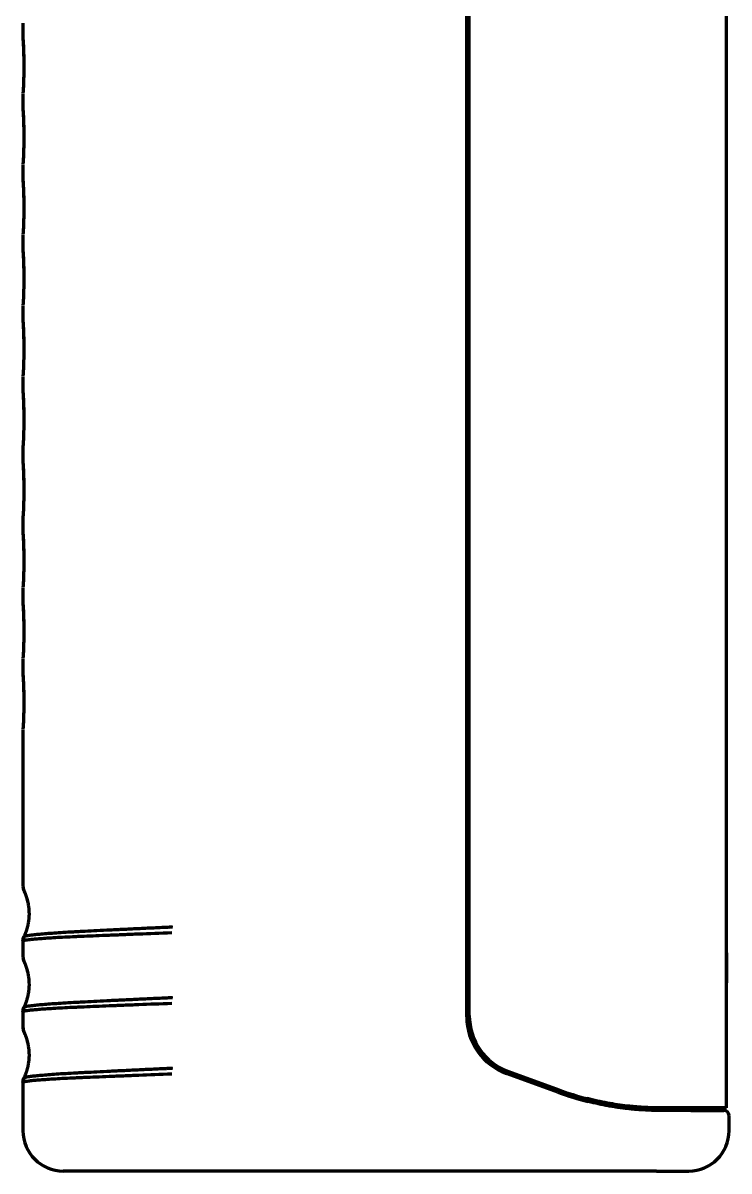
# Model space of a CAD drawing. Header units: inches. Extents: x -2405 to 7588, y 441 to 5654.
# Drawn here: x 5196.3 to 5231.3, y 3122.4 to 3179.3 of the extents above; entities that cross this region are included whole.
import ezdxf

# ---------------------------------------------------------------- set-up
doc = ezdxf.new("R2010")
doc.units = ezdxf.units.IN

msp = doc.modelspace()

# ---------------------------------------------------------------- linework, layer by layer
at = {"linetype": 'Continuous', "lineweight": 70}
for p, q in [((5218.307, 3130.026), (5218.307, 3304.704)), ((5218.354, 3130.088), (5218.354, 3304.643)), ((5218.432, 3130.088), (5218.432, 3304.643)), ((5231.182, 3125.503), (5231.182, 3189.128)), ((5196.307, 3179.263), (5196.307, 3178.493)), ((5196.307, 3175.763), (5196.307, 3174.993)), ((5196.309, 3175.81), (5196.308, 3175.791)), ((5196.307, 3172.263), (5196.307, 3171.493)), ((5196.309, 3172.31), (5196.308, 3172.291)), ((5196.308, 3171.46), (5196.319, 3171.289)), ((5196.326, 3171.144), (5196.331, 3171.013)), ((5196.307, 3168.763), (5196.307, 3167.993)), ((5196.309, 3168.81), (5196.308, 3168.791)), ((5196.309, 3165.31), (5196.308, 3165.291)), ((5196.307, 3165.263), (5196.307, 3164.493)), ((5196.307, 3161.763), (5196.307, 3160.993)), ((5196.309, 3161.81), (5196.308, 3161.791)), ((5196.307, 3158.263), (5196.307, 3157.493)), ((5196.309, 3158.31), (5196.308, 3158.291)), ((5196.307, 3154.763), (5196.307, 3153.993)), ((5196.309, 3154.81), (5196.308, 3154.791)), ((5196.307, 3151.263), (5196.307, 3150.493)), ((5196.309, 3151.31), (5196.308, 3151.291)), ((5196.307, 3147.763), (5196.307, 3146.993)), ((5196.309, 3147.81), (5196.308, 3147.791)), ((5196.308, 3146.96), (5196.319, 3146.789)), ((5196.326, 3146.644), (5196.331, 3146.513)), ((5196.307, 3144.263), (5196.307, 3136.484)), ((5196.309, 3144.31), (5196.308, 3144.291)), ((5196.307, 3133.772), (5196.307, 3132.984)), ((5231.181, 3133.184), (5231.181, 3131.703)), ((5231.182, 3131.703), (5231.182, 3133.184)), ((5231.181, 3131.703), (5231.182, 3131.703)), ((5196.307, 3130.272), (5196.307, 3129.484)), ((5222.822, 3126.283), (5220.281, 3127.207)), ((5220.377, 3127.306), (5222.865, 3126.4)), ((5196.307, 3126.772), (5196.307, 3124.378)), ((5227.952, 3125.503), (5227.247, 3125.503)), ((5229.529, 3125.503), (5227.952, 3125.503)), ((5231.182, 3125.503), (5229.529, 3125.503)), ((5229.407, 3125.378), (5227.952, 3125.378)), ((5229.407, 3125.378), (5231.057, 3125.378)), ((5231.307, 3124.378), (5231.307, 3125.128)), ((5215.338, 3122.378), (5198.307, 3122.378)), ((5216.284, 3122.378), (5215.338, 3122.378)), ((5224.125, 3122.378), (5216.284, 3122.378)), ((5227.704, 3122.378), (5224.125, 3122.378)), ((5227.704, 3122.378), (5229.307, 3122.378))]:
    msp.add_line(p, q, dxfattribs=at)
for centre, radius, start, end in [((5196.807, 3136.484), 0.5, 180.0006, 191.4961), ((5196.807, 3136.484), 0.5, 191.4961, 204.7126), ((5196.807, 3133.772), 0.5, 168.5023, 180.0077), ((5196.807, 3133.772), 0.5, 155.278, 168.5023), ((5196.807, 3132.984), 0.5, 180.0006, 191.4961), ((5196.807, 3132.984), 0.5, 191.4961, 204.7126), ((5196.807, 3130.272), 0.5, 168.5023, 180.0077), ((5196.807, 3130.272), 0.5, 155.278, 168.5023), ((5196.807, 3129.484), 0.5, 180.0005, 191.4945), ((5221.307, 3130.026), 3, 180, 250), ((5196.807, 3129.484), 0.5, 191.4945, 204.7125), ((5196.807, 3126.772), 0.5, 168.5022, 180.0077), ((5196.807, 3126.772), 0.5, 155.278, 168.5022), ((5230.307, 3125.628), 0.25, 210.0009, 270), ((5231.057, 3125.128), 0.25, 0, 90), ((5198.307, 3124.378), 2, 180, 270), ((5229.307, 3124.378), 2, 270, 0)]:
    msp.add_arc(centre, radius, start, end, dxfattribs=at)
for centre, major_axis, ratio, start_param, end_param in [((5221.305, 3130.088), (0, -2.96), 0.996917, 4.712389, 5.935111), ((5221.383, 3130.088), (0, -2.96), 0.996917, 4.712389, 5.935111), ((5227.952, 3140.378), (-15, 0), 1, 1.22173, 1.326437), ((5227.953, 3140.468), (0, 14.965), 0.996917, 2.793557, 2.892332)]:
    msp.add_ellipse(centre, major_axis=major_axis, ratio=ratio, start_param=start_param, end_param=end_param, dxfattribs=at)
for points, knots in [([(5196.308, 3178.492), (5196.307, 3178.489), (5196.307, 3178.481), (5196.308, 3178.471), (5196.308, 3178.465), (5196.308, 3178.464), (5196.308, 3178.463), (5196.308, 3178.462), (5196.308, 3178.461), (5196.309, 3178.457), (5196.312, 3178.406), (5196.324, 3178.189), (5196.341, 3177.803), (5196.347, 3177.492), (5196.349, 3177.31)], [0, 0, 0, 0, 0.005451, 0.013653, 0.014988, 0.015852, 0.016811, 0.018403, 0.022098, 0.036368, 0.226762, 0.47117, 0.720421, 1, 1, 1, 1]), ([(5196.308, 3178.46), (5196.308, 3178.46), (5196.308, 3178.46), (5196.309, 3178.446), (5196.315, 3178.344), (5196.326, 3178.175), (5196.331, 3178.03), (5196.331, 3178.013)], [0, 0, 0, 0, 0.009366, 0.125992, 0.509132, 0.941774, 1, 1, 1, 1]), ([(5196.331, 3178.013), (5196.336, 3177.906), (5196.345, 3177.653), (5196.349, 3177.345), (5196.35, 3177.177), (5196.35, 3177.177)], [0, 0, 0, 0, 0.452435, 0.999956, 1, 1, 1, 1]), ([(5196.349, 3177.31), (5196.35, 3177.12), (5196.349, 3176.768), (5196.335, 3176.293), (5196.318, 3175.951), (5196.312, 3175.841), (5196.309, 3175.81)], [0, 0, 0, 0, 0.268394, 0.530216, 0.758686, 1, 1, 1, 1]), ([(5196.308, 3174.992), (5196.307, 3174.989), (5196.307, 3174.981), (5196.308, 3174.971), (5196.308, 3174.965), (5196.308, 3174.964), (5196.308, 3174.963), (5196.308, 3174.962), (5196.308, 3174.961), (5196.309, 3174.957), (5196.312, 3174.906), (5196.324, 3174.689), (5196.341, 3174.303), (5196.347, 3173.992), (5196.349, 3173.81)], [0, 0, 0, 0, 0.005451, 0.013653, 0.014988, 0.015852, 0.016811, 0.018403, 0.022098, 0.036367, 0.226738, 0.471148, 0.720397, 1, 1, 1, 1]), ([(5196.308, 3174.96), (5196.308, 3174.96), (5196.308, 3174.96), (5196.309, 3174.946), (5196.315, 3174.844), (5196.326, 3174.675), (5196.331, 3174.53), (5196.331, 3174.513)], [0, 0, 0, 0, 0.009366, 0.125991, 0.50913, 0.94177, 1, 1, 1, 1]), ([(5196.331, 3174.513), (5196.336, 3174.406), (5196.345, 3174.153), (5196.349, 3173.845), (5196.35, 3173.677), (5196.35, 3173.677)], [0, 0, 0, 0, 0.452431, 0.999953, 1, 1, 1, 1]), ([(5196.349, 3173.81), (5196.35, 3173.62), (5196.349, 3173.268), (5196.335, 3172.793), (5196.318, 3172.451), (5196.312, 3172.341), (5196.309, 3172.31)], [0, 0, 0, 0, 0.268394, 0.530216, 0.758686, 1, 1, 1, 1]), ([(5196.308, 3171.492), (5196.307, 3171.489), (5196.307, 3171.481), (5196.308, 3171.471), (5196.308, 3171.465), (5196.308, 3171.464), (5196.308, 3171.463), (5196.308, 3171.462), (5196.308, 3171.461), (5196.309, 3171.457), (5196.312, 3171.406), (5196.324, 3171.189), (5196.341, 3170.803), (5196.347, 3170.492), (5196.349, 3170.31)], [0, 0, 0, 0, 0.005452, 0.013653, 0.014988, 0.015852, 0.016811, 0.018403, 0.022098, 0.036367, 0.226726, 0.471136, 0.720386, 1, 1, 1, 1]), ([(5196.331, 3171.013), (5196.336, 3170.906), (5196.345, 3170.653), (5196.349, 3170.345), (5196.35, 3170.177), (5196.35, 3170.177)], [0, 0, 0, 0, 0.452434, 0.999955, 1, 1, 1, 1]), ([(5196.349, 3170.31), (5196.35, 3170.12), (5196.349, 3169.768), (5196.335, 3169.293), (5196.318, 3168.951), (5196.312, 3168.841), (5196.309, 3168.81)], [0, 0, 0, 0, 0.268394, 0.530216, 0.758686, 1, 1, 1, 1]), ([(5196.308, 3167.992), (5196.307, 3167.989), (5196.307, 3167.981), (5196.308, 3167.971), (5196.308, 3167.965), (5196.308, 3167.964), (5196.308, 3167.963), (5196.308, 3167.962), (5196.308, 3167.961), (5196.309, 3167.957), (5196.312, 3167.906), (5196.324, 3167.689), (5196.341, 3167.303), (5196.347, 3166.992), (5196.349, 3166.81)], [0, 0, 0, 0, 0.005453, 0.013653, 0.014988, 0.015852, 0.016811, 0.018403, 0.022097, 0.036366, 0.226687, 0.471099, 0.720346, 1, 1, 1, 1]), ([(5196.308, 3167.96), (5196.308, 3167.96), (5196.308, 3167.96), (5196.309, 3167.946), (5196.315, 3167.844), (5196.326, 3167.675), (5196.331, 3167.53), (5196.331, 3167.513)], [0, 0, 0, 0, 0.009366, 0.125992, 0.509133, 0.941774, 1, 1, 1, 1]), ([(5196.331, 3167.513), (5196.336, 3167.406), (5196.345, 3167.153), (5196.349, 3166.845), (5196.35, 3166.677), (5196.35, 3166.677)], [0, 0, 0, 0, 0.452435, 0.999956, 1, 1, 1, 1]), ([(5196.349, 3166.81), (5196.35, 3166.62), (5196.349, 3166.268), (5196.335, 3165.793), (5196.318, 3165.451), (5196.312, 3165.341), (5196.309, 3165.31)], [0, 0, 0, 0, 0.268394, 0.530216, 0.758686, 1, 1, 1, 1]), ([(5196.308, 3164.492), (5196.307, 3164.489), (5196.307, 3164.481), (5196.308, 3164.471), (5196.308, 3164.465), (5196.308, 3164.464), (5196.308, 3164.463), (5196.308, 3164.462), (5196.308, 3164.461), (5196.309, 3164.457), (5196.312, 3164.406), (5196.324, 3164.189), (5196.341, 3163.803), (5196.347, 3163.492), (5196.349, 3163.31)], [0, 0, 0, 0, 0.005452, 0.013653, 0.014988, 0.015852, 0.016811, 0.018403, 0.022098, 0.036366, 0.226707, 0.471118, 0.720366, 1, 1, 1, 1]), ([(5196.308, 3164.46), (5196.308, 3164.46), (5196.308, 3164.46), (5196.309, 3164.446), (5196.315, 3164.344), (5196.326, 3164.175), (5196.331, 3164.03), (5196.331, 3164.013)], [0, 0, 0, 0, 0.009367, 0.125992, 0.509134, 0.941776, 1, 1, 1, 1]), ([(5196.331, 3164.013), (5196.336, 3163.906), (5196.345, 3163.653), (5196.349, 3163.345), (5196.35, 3163.177), (5196.35, 3163.177)], [0, 0, 0, 0, 0.452438, 0.999958, 1, 1, 1, 1]), ([(5196.349, 3163.31), (5196.35, 3163.12), (5196.349, 3162.768), (5196.335, 3162.293), (5196.318, 3161.951), (5196.312, 3161.841), (5196.309, 3161.81)], [0, 0, 0, 0, 0.268394, 0.530216, 0.758686, 1, 1, 1, 1]), ([(5196.308, 3160.992), (5196.307, 3160.989), (5196.307, 3160.981), (5196.308, 3160.971), (5196.308, 3160.965), (5196.308, 3160.964), (5196.308, 3160.963), (5196.308, 3160.962), (5196.308, 3160.961), (5196.309, 3160.957), (5196.312, 3160.906), (5196.324, 3160.689), (5196.341, 3160.303), (5196.347, 3159.992), (5196.349, 3159.81)], [0, 0, 0, 0, 0.005452, 0.013653, 0.014988, 0.015852, 0.016811, 0.018403, 0.022098, 0.036367, 0.22672, 0.47113, 0.720379, 1, 1, 1, 1]), ([(5196.308, 3160.96), (5196.308, 3160.96), (5196.308, 3160.96), (5196.309, 3160.946), (5196.315, 3160.844), (5196.326, 3160.675), (5196.331, 3160.53), (5196.331, 3160.513)], [0, 0, 0, 0, 0.009366, 0.125992, 0.509133, 0.941774, 1, 1, 1, 1]), ([(5196.331, 3160.513), (5196.336, 3160.406), (5196.345, 3160.153), (5196.349, 3159.845), (5196.35, 3159.677), (5196.35, 3159.677)], [0, 0, 0, 0, 0.452436, 0.999956, 1, 1, 1, 1]), ([(5196.349, 3159.81), (5196.35, 3159.62), (5196.349, 3159.268), (5196.335, 3158.793), (5196.318, 3158.451), (5196.312, 3158.341), (5196.309, 3158.31)], [0, 0, 0, 0, 0.268394, 0.530216, 0.758686, 1, 1, 1, 1]), ([(5196.308, 3157.492), (5196.307, 3157.489), (5196.307, 3157.481), (5196.308, 3157.471), (5196.308, 3157.465), (5196.308, 3157.464), (5196.308, 3157.463), (5196.308, 3157.462), (5196.308, 3157.461), (5196.309, 3157.457), (5196.312, 3157.406), (5196.324, 3157.189), (5196.341, 3156.803), (5196.347, 3156.492), (5196.349, 3156.31)], [0, 0, 0, 0, 0.005451, 0.013653, 0.014988, 0.015852, 0.016811, 0.018403, 0.022098, 0.036368, 0.226762, 0.471171, 0.720422, 1, 1, 1, 1]), ([(5196.308, 3157.46), (5196.308, 3157.46), (5196.308, 3157.46), (5196.309, 3157.446), (5196.315, 3157.344), (5196.326, 3157.175), (5196.331, 3157.03), (5196.331, 3157.013)], [0, 0, 0, 0, 0.009366, 0.125992, 0.509132, 0.941773, 1, 1, 1, 1]), ([(5196.331, 3157.013), (5196.336, 3156.906), (5196.345, 3156.653), (5196.349, 3156.345), (5196.35, 3156.177), (5196.35, 3156.177)], [0, 0, 0, 0, 0.452434, 0.999955, 1, 1, 1, 1]), ([(5196.349, 3156.31), (5196.35, 3156.12), (5196.349, 3155.768), (5196.335, 3155.293), (5196.318, 3154.951), (5196.312, 3154.841), (5196.309, 3154.81)], [0, 0, 0, 0, 0.268394, 0.530216, 0.758686, 1, 1, 1, 1]), ([(5196.308, 3153.992), (5196.307, 3153.989), (5196.307, 3153.981), (5196.308, 3153.971), (5196.308, 3153.965), (5196.308, 3153.964), (5196.308, 3153.963), (5196.308, 3153.962), (5196.308, 3153.961), (5196.309, 3153.957), (5196.312, 3153.906), (5196.324, 3153.689), (5196.341, 3153.303), (5196.347, 3152.992), (5196.349, 3152.81)], [0, 0, 0, 0, 0.005453, 0.013653, 0.014988, 0.015852, 0.016811, 0.018403, 0.022097, 0.036365, 0.226672, 0.471084, 0.720331, 1, 1, 1, 1]), ([(5196.308, 3153.96), (5196.308, 3153.96), (5196.308, 3153.96), (5196.309, 3153.946), (5196.315, 3153.844), (5196.326, 3153.675), (5196.331, 3153.53), (5196.331, 3153.513)], [0, 0, 0, 0, 0.009367, 0.125992, 0.509133, 0.941776, 1, 1, 1, 1]), ([(5196.331, 3153.513), (5196.336, 3153.406), (5196.345, 3153.153), (5196.349, 3152.845), (5196.35, 3152.677), (5196.35, 3152.677)], [0, 0, 0, 0, 0.452437, 0.999957, 1, 1, 1, 1]), ([(5196.349, 3152.81), (5196.35, 3152.62), (5196.349, 3152.268), (5196.335, 3151.793), (5196.318, 3151.451), (5196.312, 3151.341), (5196.309, 3151.31)], [0, 0, 0, 0, 0.268394, 0.530216, 0.758686, 1, 1, 1, 1]), ([(5196.308, 3150.492), (5196.307, 3150.489), (5196.307, 3150.481), (5196.308, 3150.471), (5196.308, 3150.465), (5196.308, 3150.464), (5196.308, 3150.463), (5196.308, 3150.462), (5196.308, 3150.461), (5196.309, 3150.457), (5196.312, 3150.406), (5196.324, 3150.189), (5196.341, 3149.803), (5196.347, 3149.492), (5196.349, 3149.31)], [0, 0, 0, 0, 0.005451, 0.013653, 0.014988, 0.015852, 0.016811, 0.018403, 0.022098, 0.036368, 0.226747, 0.471157, 0.720407, 1, 1, 1, 1]), ([(5196.308, 3150.46), (5196.308, 3150.46), (5196.308, 3150.46), (5196.309, 3150.446), (5196.315, 3150.344), (5196.326, 3150.175), (5196.331, 3150.03), (5196.331, 3150.013)], [0, 0, 0, 0, 0.009366, 0.125992, 0.509132, 0.941774, 1, 1, 1, 1]), ([(5196.331, 3150.013), (5196.336, 3149.906), (5196.345, 3149.653), (5196.349, 3149.345), (5196.35, 3149.177), (5196.35, 3149.177)], [0, 0, 0, 0, 0.452435, 0.999956, 1, 1, 1, 1]), ([(5196.349, 3149.31), (5196.35, 3149.12), (5196.349, 3148.768), (5196.335, 3148.293), (5196.318, 3147.951), (5196.312, 3147.841), (5196.309, 3147.81)], [0, 0, 0, 0, 0.268394, 0.530216, 0.758686, 1, 1, 1, 1]), ([(5196.308, 3146.992), (5196.307, 3146.989), (5196.307, 3146.981), (5196.308, 3146.971), (5196.308, 3146.965), (5196.308, 3146.964), (5196.308, 3146.963), (5196.308, 3146.962), (5196.308, 3146.961), (5196.309, 3146.957), (5196.312, 3146.906), (5196.324, 3146.689), (5196.341, 3146.303), (5196.347, 3145.992), (5196.349, 3145.81)], [0, 0, 0, 0, 0.005451, 0.013653, 0.014988, 0.015852, 0.016811, 0.018403, 0.022098, 0.036368, 0.226749, 0.471158, 0.720409, 1, 1, 1, 1]), ([(5196.331, 3146.513), (5196.336, 3146.406), (5196.345, 3146.153), (5196.349, 3145.845), (5196.35, 3145.677), (5196.35, 3145.677)], [0, 0, 0, 0, 0.452434, 0.999955, 1, 1, 1, 1]), ([(5196.349, 3145.81), (5196.35, 3145.62), (5196.349, 3145.268), (5196.335, 3144.793), (5196.318, 3144.451), (5196.312, 3144.341), (5196.309, 3144.31)], [0, 0, 0, 0, 0.268394, 0.530216, 0.758686, 1, 1, 1, 1]), ([(5196.307, 3136.484), (5196.307, 3136.448), (5196.311, 3136.412), (5196.327, 3136.342), (5196.338, 3136.308), (5196.353, 3136.275)], [0, 0, 0, 0, 0.5, 0.5, 1, 1, 1, 1]), ([(5196.307, 3136.483), (5196.307, 3136.448), (5196.311, 3136.412), (5196.327, 3136.342), (5196.338, 3136.307), (5196.353, 3136.275)], [0, 0, 0, 0, 0.5, 0.5, 1, 1, 1, 1]), ([(5196.353, 3136.275), (5196.357, 3136.267), (5196.364, 3136.252), (5196.374, 3136.229), (5196.383, 3136.207), (5196.393, 3136.184), (5196.402, 3136.162), (5196.411, 3136.141), (5196.419, 3136.119), (5196.427, 3136.098), (5196.435, 3136.077), (5196.443, 3136.056), (5196.45, 3136.036), (5196.457, 3136.015), (5196.464, 3135.996), (5196.47, 3135.976), (5196.476, 3135.957), (5196.482, 3135.938), (5196.488, 3135.919), (5196.494, 3135.901), (5196.499, 3135.883), (5196.504, 3135.865), (5196.509, 3135.848), (5196.514, 3135.831), (5196.518, 3135.814), (5196.522, 3135.797), (5196.526, 3135.781), (5196.53, 3135.765), (5196.534, 3135.75), (5196.537, 3135.735), (5196.541, 3135.72), (5196.544, 3135.706), (5196.547, 3135.692), (5196.55, 3135.678), (5196.557, 3135.645), (5196.567, 3135.593), (5196.576, 3135.533), (5196.583, 3135.487), (5196.587, 3135.453), (5196.591, 3135.419), (5196.595, 3135.383), (5196.598, 3135.347), (5196.601, 3135.31), (5196.603, 3135.273), (5196.605, 3135.236), (5196.606, 3135.2), (5196.607, 3135.164), (5196.607, 3135.14), (5196.607, 3135.129)], [0, 0, 0, 0, 0.021445, 0.042584, 0.063416, 0.083942, 0.10416, 0.124071, 0.143675, 0.16297, 0.181957, 0.200636, 0.219006, 0.237068, 0.25482, 0.272263, 0.289397, 0.306221, 0.322736, 0.338941, 0.354836, 0.370421, 0.385696, 0.400662, 0.415317, 0.429662, 0.443696, 0.457421, 0.470835, 0.48394, 0.496734, 0.509218, 0.521392, 0.533257, 0.544811, 0.607442, 0.66674, 0.696456, 0.725603, 0.754432, 0.783094, 0.814862, 0.846359, 0.877592, 0.908566, 0.939287, 0.969763, 1, 1, 1, 1]), ([(5196.607, 3135.123), (5196.607, 3135.116), (5196.607, 3135.103), (5196.607, 3135.082), (5196.607, 3135.062), (5196.606, 3135.041), (5196.605, 3135.02), (5196.604, 3134.999), (5196.603, 3134.978), (5196.602, 3134.957), (5196.6, 3134.936), (5196.599, 3134.914), (5196.597, 3134.893), (5196.594, 3134.867), (5196.591, 3134.838), (5196.587, 3134.804), (5196.583, 3134.77), (5196.576, 3134.723), (5196.567, 3134.664), (5196.556, 3134.606), (5196.546, 3134.561), (5196.539, 3134.528), (5196.531, 3134.494), (5196.522, 3134.459), (5196.513, 3134.422), (5196.502, 3134.384), (5196.491, 3134.344), (5196.478, 3134.303), (5196.464, 3134.261), (5196.449, 3134.217), (5196.433, 3134.172), (5196.415, 3134.126), (5196.396, 3134.079), (5196.375, 3134.03), (5196.361, 3133.997), (5196.353, 3133.981)], [0, 0, 0, 0, 0.017386, 0.034852, 0.0524, 0.070031, 0.087746, 0.105549, 0.123439, 0.141419, 0.15949, 0.177654, 0.195912, 0.214265, 0.242769, 0.271554, 0.300588, 0.330459, 0.389653, 0.453048, 0.479696, 0.507747, 0.537203, 0.568063, 0.600328, 0.633996, 0.669068, 0.705543, 0.743419, 0.782695, 0.82337, 0.86544, 0.908904, 0.953758, 1, 1, 1, 1]), ([(5203.679, 3134.179), (5203.107, 3134.159), (5202.563, 3134.137), (5201.788, 3134.107), (5201.537, 3134.097), (5201.232, 3134.085), (5201.172, 3134.082), (5201.051, 3134.077), (5200.873, 3134.07), (5200.699, 3134.063), (5200.358, 3134.049), (5199.919, 3134.031), (5199.514, 3134.014), (5199.222, 3134.002), (5199.079, 3133.996), (5198.941, 3133.99), (5198.85, 3133.986), (5198.805, 3133.983), (5198.583, 3133.973), (5198.416, 3133.965), (5198.1, 3133.949), (5197.803, 3133.931), (5197.414, 3133.906), (5197.081, 3133.881), (5196.898, 3133.865), (5196.774, 3133.853), (5196.716, 3133.848), (5196.663, 3133.842), (5196.629, 3133.838), (5196.613, 3133.836), (5196.534, 3133.827), (5196.429, 3133.813), (5196.365, 3133.8), (5196.332, 3133.79), (5196.323, 3133.786), (5196.312, 3133.779), (5196.308, 3133.776), (5196.307, 3133.772)], [0, 0, 0, 0, 0.125, 0.125, 0.1875, 0.1875, 0.203125, 0.203125, 0.21875, 0.25, 0.25, 0.3125, 0.375, 0.375, 0.40625, 0.421875, 0.421875, 0.4375, 0.4375, 0.5, 0.5, 0.5625, 0.625, 0.6875, 0.75, 0.75, 0.78125, 0.796875, 0.796875, 0.8125, 0.8125, 0.875, 0.9375, 0.9375, 0.96875, 0.96875, 1, 1, 1, 1]), ([(5203.728, 3134.465), (5203.719, 3134.465), (5203.71, 3134.464), (5203.693, 3134.463), (5203.666, 3134.462), (5203.603, 3134.459), (5203.479, 3134.454), (5203.234, 3134.442), (5203.027, 3134.433), (5202.619, 3134.413), (5202.089, 3134.388), (5201.587, 3134.364), (5201.282, 3134.349), (5201.221, 3134.346), (5201.101, 3134.341), (5200.922, 3134.332), (5200.749, 3134.323), (5200.407, 3134.306), (5199.969, 3134.285), (5199.563, 3134.264), (5199.271, 3134.249), (5199.129, 3134.241), (5198.991, 3134.234), (5198.9, 3134.229), (5198.855, 3134.227), (5198.633, 3134.214), (5198.465, 3134.204), (5198.149, 3134.185), (5197.852, 3134.165), (5197.463, 3134.135), (5197.131, 3134.107), (5196.947, 3134.088), (5196.823, 3134.075), (5196.765, 3134.068), (5196.712, 3134.062), (5196.678, 3134.058), (5196.662, 3134.056), (5196.583, 3134.045), (5196.477, 3134.028), (5196.412, 3134.013), (5196.378, 3134.001), (5196.37, 3133.997), (5196.357, 3133.989), (5196.354, 3133.985), (5196.353, 3133.981)], [0, 0, 0, 0, 0.001953, 0.001953, 0.003906, 0.007813, 0.015625, 0.03125, 0.0625, 0.0625, 0.125, 0.1875, 0.1875, 0.203125, 0.203125, 0.21875, 0.25, 0.25, 0.3125, 0.375, 0.375, 0.40625, 0.421875, 0.421875, 0.4375, 0.4375, 0.5, 0.5, 0.5625, 0.625, 0.6875, 0.75, 0.75, 0.78125, 0.796875, 0.796875, 0.8125, 0.8125, 0.875, 0.9375, 0.9375, 0.96875, 0.96875, 1, 1, 1, 1]), ([(5196.307, 3133.772), (5196.307, 3133.808), (5196.311, 3133.844), (5196.327, 3133.914), (5196.338, 3133.948), (5196.353, 3133.981)], [0, 0, 0, 0, 0.5, 0.5, 1, 1, 1, 1]), ([(5196.307, 3132.984), (5196.307, 3132.948), (5196.311, 3132.912), (5196.327, 3132.842), (5196.338, 3132.808), (5196.353, 3132.775)], [0, 0, 0, 0, 0.5, 0.5, 1, 1, 1, 1]), ([(5196.307, 3132.983), (5196.307, 3132.948), (5196.311, 3132.912), (5196.327, 3132.842), (5196.338, 3132.807), (5196.353, 3132.775)], [0, 0, 0, 0, 0.5, 0.5, 1, 1, 1, 1]), ([(5196.353, 3132.775), (5196.357, 3132.767), (5196.364, 3132.752), (5196.374, 3132.729), (5196.383, 3132.707), (5196.393, 3132.684), (5196.402, 3132.662), (5196.411, 3132.641), (5196.419, 3132.619), (5196.427, 3132.598), (5196.435, 3132.577), (5196.443, 3132.556), (5196.45, 3132.536), (5196.457, 3132.515), (5196.464, 3132.496), (5196.47, 3132.476), (5196.476, 3132.457), (5196.482, 3132.438), (5196.488, 3132.419), (5196.494, 3132.401), (5196.499, 3132.383), (5196.504, 3132.365), (5196.509, 3132.348), (5196.514, 3132.331), (5196.518, 3132.314), (5196.522, 3132.297), (5196.526, 3132.281), (5196.53, 3132.265), (5196.534, 3132.25), (5196.537, 3132.235), (5196.541, 3132.22), (5196.544, 3132.206), (5196.547, 3132.192), (5196.55, 3132.178), (5196.557, 3132.145), (5196.567, 3132.093), (5196.576, 3132.033), (5196.583, 3131.987), (5196.587, 3131.953), (5196.591, 3131.919), (5196.595, 3131.883), (5196.598, 3131.847), (5196.601, 3131.81), (5196.603, 3131.773), (5196.605, 3131.736), (5196.606, 3131.7), (5196.607, 3131.664), (5196.607, 3131.64), (5196.607, 3131.629)], [0, 0, 0, 0, 0.021445, 0.042584, 0.063416, 0.083942, 0.10416, 0.124071, 0.143675, 0.16297, 0.181957, 0.200636, 0.219006, 0.237068, 0.25482, 0.272263, 0.289397, 0.306221, 0.322736, 0.338941, 0.354836, 0.370421, 0.385696, 0.400662, 0.415317, 0.429662, 0.443696, 0.457421, 0.470835, 0.48394, 0.496734, 0.509218, 0.521392, 0.533257, 0.544811, 0.607442, 0.66674, 0.696456, 0.725603, 0.754432, 0.783094, 0.814862, 0.846359, 0.877592, 0.908566, 0.939287, 0.969763, 1, 1, 1, 1]), ([(5196.607, 3131.623), (5196.607, 3131.616), (5196.607, 3131.603), (5196.607, 3131.582), (5196.607, 3131.562), (5196.606, 3131.541), (5196.605, 3131.52), (5196.604, 3131.499), (5196.603, 3131.478), (5196.602, 3131.457), (5196.6, 3131.436), (5196.599, 3131.414), (5196.597, 3131.393), (5196.594, 3131.367), (5196.591, 3131.338), (5196.587, 3131.304), (5196.583, 3131.27), (5196.576, 3131.223), (5196.567, 3131.164), (5196.556, 3131.106), (5196.546, 3131.061), (5196.539, 3131.028), (5196.531, 3130.994), (5196.522, 3130.959), (5196.513, 3130.922), (5196.502, 3130.884), (5196.491, 3130.844), (5196.478, 3130.803), (5196.464, 3130.761), (5196.449, 3130.717), (5196.433, 3130.672), (5196.415, 3130.626), (5196.396, 3130.579), (5196.375, 3130.53), (5196.361, 3130.497), (5196.353, 3130.481)], [0, 0, 0, 0, 0.017386, 0.034852, 0.0524, 0.070031, 0.087746, 0.105549, 0.123439, 0.141419, 0.15949, 0.177654, 0.195912, 0.214265, 0.242769, 0.271554, 0.300588, 0.330459, 0.389653, 0.453048, 0.479696, 0.507747, 0.537203, 0.568063, 0.600328, 0.633996, 0.669068, 0.705543, 0.743419, 0.782695, 0.82337, 0.86544, 0.908904, 0.953758, 1, 1, 1, 1]), ([(5203.679, 3130.679), (5203.107, 3130.659), (5202.563, 3130.637), (5201.788, 3130.607), (5201.537, 3130.597), (5201.232, 3130.585), (5201.172, 3130.582), (5201.051, 3130.577), (5200.873, 3130.57), (5200.699, 3130.563), (5200.358, 3130.549), (5199.919, 3130.531), (5199.514, 3130.514), (5199.222, 3130.502), (5199.079, 3130.496), (5198.941, 3130.49), (5198.85, 3130.486), (5198.805, 3130.483), (5198.583, 3130.473), (5198.416, 3130.465), (5198.1, 3130.449), (5197.803, 3130.431), (5197.414, 3130.406), (5197.081, 3130.381), (5196.898, 3130.365), (5196.774, 3130.353), (5196.716, 3130.348), (5196.663, 3130.342), (5196.629, 3130.338), (5196.613, 3130.336), (5196.534, 3130.327), (5196.429, 3130.313), (5196.365, 3130.3), (5196.332, 3130.29), (5196.323, 3130.286), (5196.312, 3130.279), (5196.308, 3130.276), (5196.307, 3130.272)], [0, 0, 0, 0, 0.125, 0.125, 0.1875, 0.1875, 0.203125, 0.203125, 0.21875, 0.25, 0.25, 0.3125, 0.375, 0.375, 0.40625, 0.421875, 0.421875, 0.4375, 0.4375, 0.5, 0.5, 0.5625, 0.625, 0.6875, 0.75, 0.75, 0.78125, 0.796875, 0.796875, 0.8125, 0.8125, 0.875, 0.9375, 0.9375, 0.96875, 0.96875, 1, 1, 1, 1]), ([(5203.728, 3130.965), (5203.719, 3130.965), (5203.71, 3130.964), (5203.693, 3130.963), (5203.666, 3130.962), (5203.603, 3130.959), (5203.479, 3130.954), (5203.234, 3130.942), (5203.027, 3130.933), (5202.619, 3130.913), (5202.089, 3130.888), (5201.587, 3130.864), (5201.282, 3130.849), (5201.221, 3130.846), (5201.101, 3130.841), (5200.922, 3130.832), (5200.749, 3130.823), (5200.407, 3130.806), (5199.969, 3130.785), (5199.563, 3130.764), (5199.271, 3130.749), (5199.129, 3130.741), (5198.991, 3130.734), (5198.9, 3130.729), (5198.855, 3130.727), (5198.633, 3130.714), (5198.465, 3130.704), (5198.149, 3130.685), (5197.852, 3130.665), (5197.463, 3130.635), (5197.131, 3130.607), (5196.947, 3130.588), (5196.823, 3130.575), (5196.765, 3130.568), (5196.712, 3130.562), (5196.678, 3130.558), (5196.662, 3130.556), (5196.583, 3130.545), (5196.477, 3130.528), (5196.412, 3130.513), (5196.378, 3130.501), (5196.37, 3130.497), (5196.357, 3130.489), (5196.354, 3130.485), (5196.353, 3130.481)], [0, 0, 0, 0, 0.001953, 0.001953, 0.003906, 0.007813, 0.015625, 0.03125, 0.0625, 0.0625, 0.125, 0.1875, 0.1875, 0.203125, 0.203125, 0.21875, 0.25, 0.25, 0.3125, 0.375, 0.375, 0.40625, 0.421875, 0.421875, 0.4375, 0.4375, 0.5, 0.5, 0.5625, 0.625, 0.6875, 0.75, 0.75, 0.78125, 0.796875, 0.796875, 0.8125, 0.8125, 0.875, 0.9375, 0.9375, 0.96875, 0.96875, 1, 1, 1, 1]), ([(5196.307, 3130.272), (5196.307, 3130.308), (5196.311, 3130.344), (5196.327, 3130.414), (5196.338, 3130.448), (5196.353, 3130.481)], [0, 0, 0, 0, 0.5, 0.5, 1, 1, 1, 1]), ([(5196.307, 3129.484), (5196.307, 3129.448), (5196.311, 3129.412), (5196.327, 3129.342), (5196.338, 3129.308), (5196.353, 3129.275)], [0, 0, 0, 0, 0.5, 0.5, 1, 1, 1, 1]), ([(5196.307, 3129.483), (5196.307, 3129.448), (5196.311, 3129.412), (5196.327, 3129.342), (5196.338, 3129.307), (5196.353, 3129.275)], [0, 0, 0, 0, 0.5, 0.5, 1, 1, 1, 1]), ([(5196.353, 3129.275), (5196.357, 3129.267), (5196.364, 3129.252), (5196.374, 3129.229), (5196.383, 3129.207), (5196.393, 3129.184), (5196.402, 3129.162), (5196.411, 3129.141), (5196.419, 3129.119), (5196.427, 3129.098), (5196.435, 3129.077), (5196.443, 3129.056), (5196.45, 3129.036), (5196.457, 3129.015), (5196.464, 3128.996), (5196.47, 3128.976), (5196.476, 3128.957), (5196.482, 3128.938), (5196.488, 3128.919), (5196.494, 3128.901), (5196.499, 3128.883), (5196.504, 3128.865), (5196.509, 3128.848), (5196.514, 3128.831), (5196.518, 3128.814), (5196.522, 3128.797), (5196.526, 3128.781), (5196.53, 3128.765), (5196.534, 3128.75), (5196.537, 3128.735), (5196.541, 3128.72), (5196.544, 3128.706), (5196.547, 3128.692), (5196.55, 3128.678), (5196.557, 3128.645), (5196.567, 3128.593), (5196.576, 3128.533), (5196.583, 3128.487), (5196.587, 3128.453), (5196.591, 3128.419), (5196.595, 3128.383), (5196.598, 3128.347), (5196.601, 3128.31), (5196.603, 3128.273), (5196.605, 3128.236), (5196.606, 3128.2), (5196.607, 3128.164), (5196.607, 3128.14), (5196.607, 3128.129)], [0, 0, 0, 0, 0.021445, 0.042584, 0.063416, 0.083942, 0.10416, 0.124071, 0.143675, 0.16297, 0.181957, 0.200636, 0.219006, 0.237068, 0.25482, 0.272263, 0.289397, 0.306221, 0.322736, 0.338941, 0.354836, 0.370421, 0.385696, 0.400662, 0.415317, 0.429662, 0.443696, 0.457421, 0.470835, 0.48394, 0.496734, 0.509218, 0.521392, 0.533257, 0.544811, 0.607442, 0.66674, 0.696456, 0.725603, 0.754432, 0.783094, 0.814862, 0.846359, 0.877592, 0.908566, 0.939287, 0.969763, 1, 1, 1, 1]), ([(5196.607, 3128.123), (5196.607, 3128.116), (5196.607, 3128.103), (5196.607, 3128.082), (5196.607, 3128.062), (5196.606, 3128.041), (5196.605, 3128.02), (5196.604, 3127.999), (5196.603, 3127.978), (5196.602, 3127.957), (5196.6, 3127.936), (5196.599, 3127.914), (5196.597, 3127.893), (5196.594, 3127.867), (5196.591, 3127.838), (5196.587, 3127.804), (5196.583, 3127.77), (5196.576, 3127.723), (5196.567, 3127.664), (5196.556, 3127.606), (5196.546, 3127.561), (5196.539, 3127.528), (5196.531, 3127.494), (5196.522, 3127.459), (5196.513, 3127.422), (5196.502, 3127.384), (5196.491, 3127.344), (5196.478, 3127.303), (5196.464, 3127.261), (5196.449, 3127.217), (5196.433, 3127.172), (5196.415, 3127.126), (5196.396, 3127.079), (5196.375, 3127.03), (5196.361, 3126.997), (5196.353, 3126.981)], [0, 0, 0, 0, 0.017386, 0.034852, 0.0524, 0.070031, 0.087746, 0.105549, 0.123439, 0.141419, 0.15949, 0.177654, 0.195912, 0.214265, 0.242769, 0.271554, 0.300588, 0.330459, 0.389653, 0.453048, 0.479696, 0.507747, 0.537203, 0.568063, 0.600328, 0.633996, 0.669068, 0.705543, 0.743419, 0.782695, 0.82337, 0.86544, 0.908904, 0.953758, 1, 1, 1, 1]), ([(5203.728, 3127.465), (5203.719, 3127.465), (5203.71, 3127.464), (5203.693, 3127.463), (5203.666, 3127.462), (5203.603, 3127.459), (5203.479, 3127.454), (5203.234, 3127.442), (5203.027, 3127.433), (5202.619, 3127.413), (5202.089, 3127.388), (5201.587, 3127.364), (5201.282, 3127.349), (5201.221, 3127.346), (5201.101, 3127.341), (5200.922, 3127.332), (5200.749, 3127.323), (5200.407, 3127.306), (5199.969, 3127.285), (5199.563, 3127.264), (5199.271, 3127.249), (5199.129, 3127.241), (5198.991, 3127.234), (5198.9, 3127.229), (5198.855, 3127.227), (5198.633, 3127.214), (5198.465, 3127.204), (5198.149, 3127.185), (5197.852, 3127.165), (5197.463, 3127.135), (5197.131, 3127.107), (5196.947, 3127.088), (5196.823, 3127.075), (5196.765, 3127.068), (5196.712, 3127.062), (5196.678, 3127.058), (5196.662, 3127.056), (5196.583, 3127.045), (5196.477, 3127.028), (5196.412, 3127.013), (5196.378, 3127.001), (5196.37, 3126.997), (5196.357, 3126.989), (5196.354, 3126.985), (5196.353, 3126.981)], [0, 0, 0, 0, 0.001953, 0.001953, 0.003906, 0.007812, 0.015625, 0.03125, 0.0625, 0.0625, 0.125, 0.1875, 0.1875, 0.203125, 0.203125, 0.21875, 0.25, 0.25, 0.3125, 0.375, 0.375, 0.40625, 0.421875, 0.421875, 0.4375, 0.4375, 0.5, 0.5, 0.5625, 0.625, 0.6875, 0.75, 0.75, 0.78125, 0.796875, 0.796875, 0.8125, 0.8125, 0.875, 0.9375, 0.9375, 0.96875, 0.96875, 1, 1, 1, 1]), ([(5203.679, 3127.179), (5203.107, 3127.159), (5202.563, 3127.137), (5201.788, 3127.107), (5201.537, 3127.097), (5201.232, 3127.085), (5201.172, 3127.082), (5201.051, 3127.077), (5200.873, 3127.07), (5200.699, 3127.063), (5200.358, 3127.049), (5199.919, 3127.031), (5199.514, 3127.014), (5199.222, 3127.002), (5199.079, 3126.996), (5198.941, 3126.99), (5198.85, 3126.986), (5198.805, 3126.983), (5198.583, 3126.973), (5198.416, 3126.965), (5198.1, 3126.949), (5197.803, 3126.931), (5197.414, 3126.906), (5197.081, 3126.881), (5196.898, 3126.865), (5196.774, 3126.853), (5196.716, 3126.848), (5196.663, 3126.842), (5196.629, 3126.838), (5196.613, 3126.836), (5196.534, 3126.827), (5196.429, 3126.813), (5196.365, 3126.8), (5196.332, 3126.79), (5196.323, 3126.786), (5196.312, 3126.779), (5196.308, 3126.776), (5196.307, 3126.772)], [0, 0, 0, 0, 0.125, 0.125, 0.1875, 0.1875, 0.203125, 0.203125, 0.21875, 0.25, 0.25, 0.3125, 0.375, 0.375, 0.40625, 0.421875, 0.421875, 0.4375, 0.4375, 0.5, 0.5, 0.5625, 0.625, 0.6875, 0.75, 0.75, 0.78125, 0.796875, 0.796875, 0.8125, 0.8125, 0.875, 0.9375, 0.9375, 0.96875, 0.96875, 1, 1, 1, 1]), ([(5196.307, 3126.772), (5196.307, 3126.808), (5196.311, 3126.844), (5196.327, 3126.914), (5196.338, 3126.948), (5196.353, 3126.981)], [0, 0, 0, 0, 0.5, 0.5, 1, 1, 1, 1]), ([(5227.952, 3125.503), (5227.828, 3125.503), (5227.699, 3125.504), (5227.432, 3125.511), (5227.294, 3125.517), (5227.01, 3125.532), (5226.864, 3125.542), (5226.638, 3125.561), (5226.561, 3125.568), (5226.445, 3125.579), (5226.406, 3125.583), (5226.327, 3125.592), (5226.288, 3125.596), (5226.09, 3125.619), (5225.93, 3125.64), (5225.607, 3125.688), (5225.444, 3125.715), (5225.114, 3125.775), (5224.947, 3125.809), (5224.737, 3125.855), (5224.695, 3125.864), (5224.61, 3125.883), (5224.568, 3125.893), (5224.441, 3125.923), (5224.357, 3125.944), (5224.273, 3125.965)], [0, 0, 0, 0, 0.125, 0.125, 0.25, 0.25, 0.375, 0.375, 0.4375, 0.4375, 0.46875, 0.46875, 0.5, 0.5, 0.625, 0.625, 0.75, 0.75, 0.875, 0.875, 0.90625, 0.90625, 0.9375, 0.9375, 1, 1, 1, 1]), ([(5227.952, 3125.378), (5227.832, 3125.378), (5227.708, 3125.379), (5227.449, 3125.386), (5227.316, 3125.391), (5227.038, 3125.405), (5226.895, 3125.414), (5226.673, 3125.432), (5226.598, 3125.439), (5226.484, 3125.45), (5226.445, 3125.454), (5226.368, 3125.462), (5226.329, 3125.466), (5226.135, 3125.488), (5225.976, 3125.508), (5225.734, 3125.543), (5225.653, 3125.555), (5225.53, 3125.575), (5225.489, 3125.581), (5225.407, 3125.595), (5225.366, 3125.603), (5225.159, 3125.639), (5224.827, 3125.704), (5224.492, 3125.782), (5224.323, 3125.824)], [0, 0, 0, 0, 0.125, 0.125, 0.25, 0.25, 0.375, 0.375, 0.4375, 0.4375, 0.46875, 0.46875, 0.5, 0.5, 0.625, 0.625, 0.6875, 0.6875, 0.71875, 0.71875, 0.75, 0.75, 0.875, 1, 1, 1, 1])]:
    msp.add_open_spline(points, degree=3, knots=knots, dxfattribs=at)

doc.saveas('drawing.dxf')
